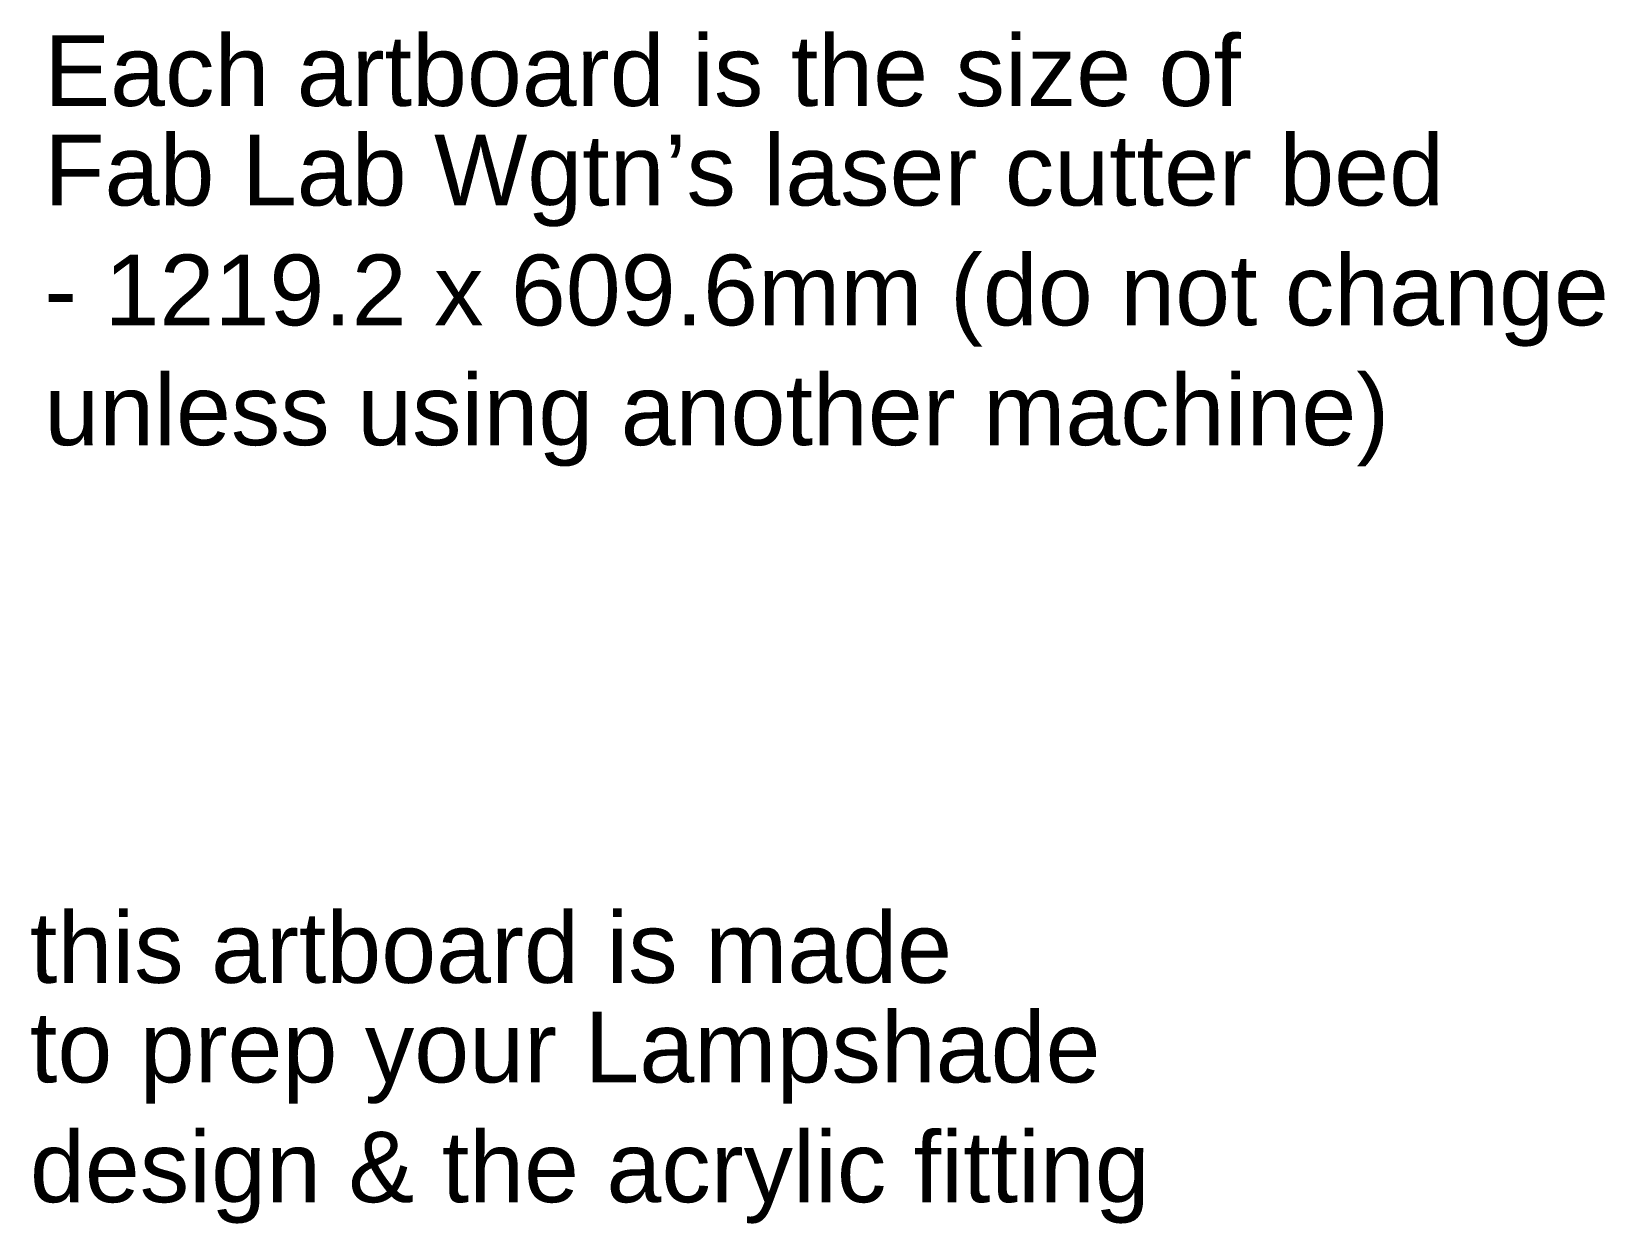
# Model space of a CAD drawing. Header units: inches. Extents: x -134 to 2453, y -1216 to 100.
# Drawn here: x 14.7 to 414.8, y -969 to -665.9 of the extents above; entities that cross this region are included whole.
import ezdxf

# ---------------------------------------------------------------- set-up
doc = ezdxf.new("R2010")
doc.units = ezdxf.units.IN
doc.header["$MEASUREMENT"] = 0
doc.layers.add('notes & guides', color=7, linetype='Continuous')

msp = doc.modelspace()

# ---------------------------------------------------------------- texts
at = {"layer": 'notes & guides', "color": 40, "char_height": 17.9832, "attachment_point": 7}
for s, insert in [('\\fArial|b0|i0|c0|p34;\\W1;Each artboard is the size of ', (17.92, -685.07)), ('\\fArial|b0|i0|c0|p34;\\W1;Fab Lab Wgtn’s laser cutter bed', (17.92, -715.55)), ('\\fArial|b0|i0|c0|p34;\\W1;- 1219.2 x 609.6mm (do not change ', (17.92, -746.03)), ('\\fArial|b0|i0|c0|p34;\\W1;unless using another machine)', (17.92, -776.51))]:
    msp.add_mtext(s, dxfattribs=dict(at, insert=insert))
at = {"layer": 'notes & guides', "color": 5, "char_height": 17.9832, "attachment_point": 7}
for s, insert in [('\\fArial|b0|i0|c0|p34;\\W1;this artboard is made ', (14.28, -908.08)), ('\\fArial|b0|i0|c0|p34;\\W1;to prep your Lampshade ', (14.28, -938.56)), ('\\fArial|b0|i0|c0|p34;\\W1;design & the acrylic fitting', (14.28, -969.04))]:
    msp.add_mtext(s, dxfattribs=dict(at, insert=insert))

doc.saveas('drawing.dxf')
